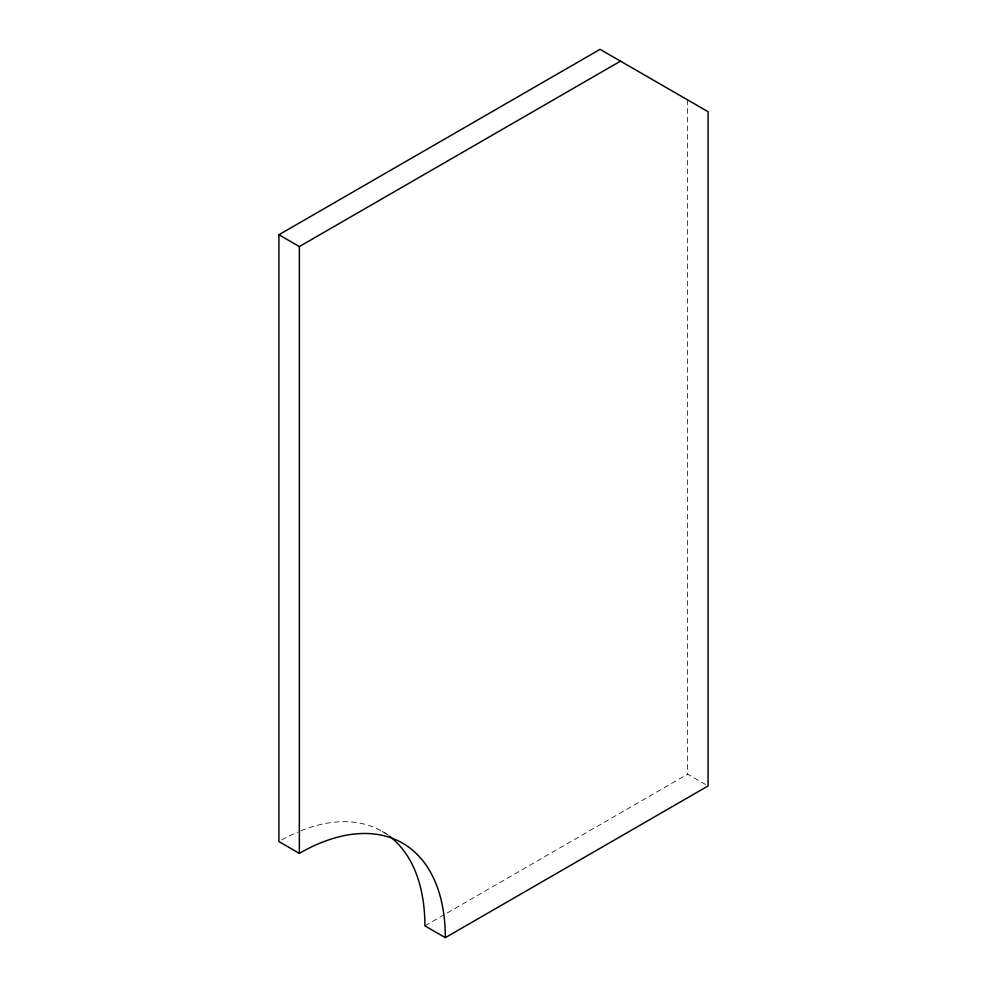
<?xml version="1.0" encoding="UTF-8"?>
<svg xmlns="http://www.w3.org/2000/svg" width="987" height="987" viewBox="0 0 987 987"><rect width="100%" height="100%" fill="white"/><g stroke="black" fill="none" stroke-linecap="round" stroke-linejoin="round"><path stroke-width="0.74" stroke-dasharray="4.93 3.7" d="M424.891 925.855L687.643 774.153L705.532 784.48M382.142 831.35L388.52 835.039M687.643 99.921L687.643 774.153M300.875 830.807A206.443 119.193 -60 0 1 388.088 835.212M281.64 840.023A206.443 119.193 -60 0 1 297.975 832.016"/><path stroke-width="1.48" d="M445.334 937.65A206.443 119.193 -60 0 0 299.357 853.373L278.914 841.566L278.914 234.758L600.059 49.35L708.086 111.716L708.086 785.948L445.334 937.65L424.891 925.855A206.443 119.193 -60 0 0 389.236 836.051M278.914 234.758L299.357 246.565L620.502 61.145M299.357 246.565L299.357 853.373"/></g></svg>
